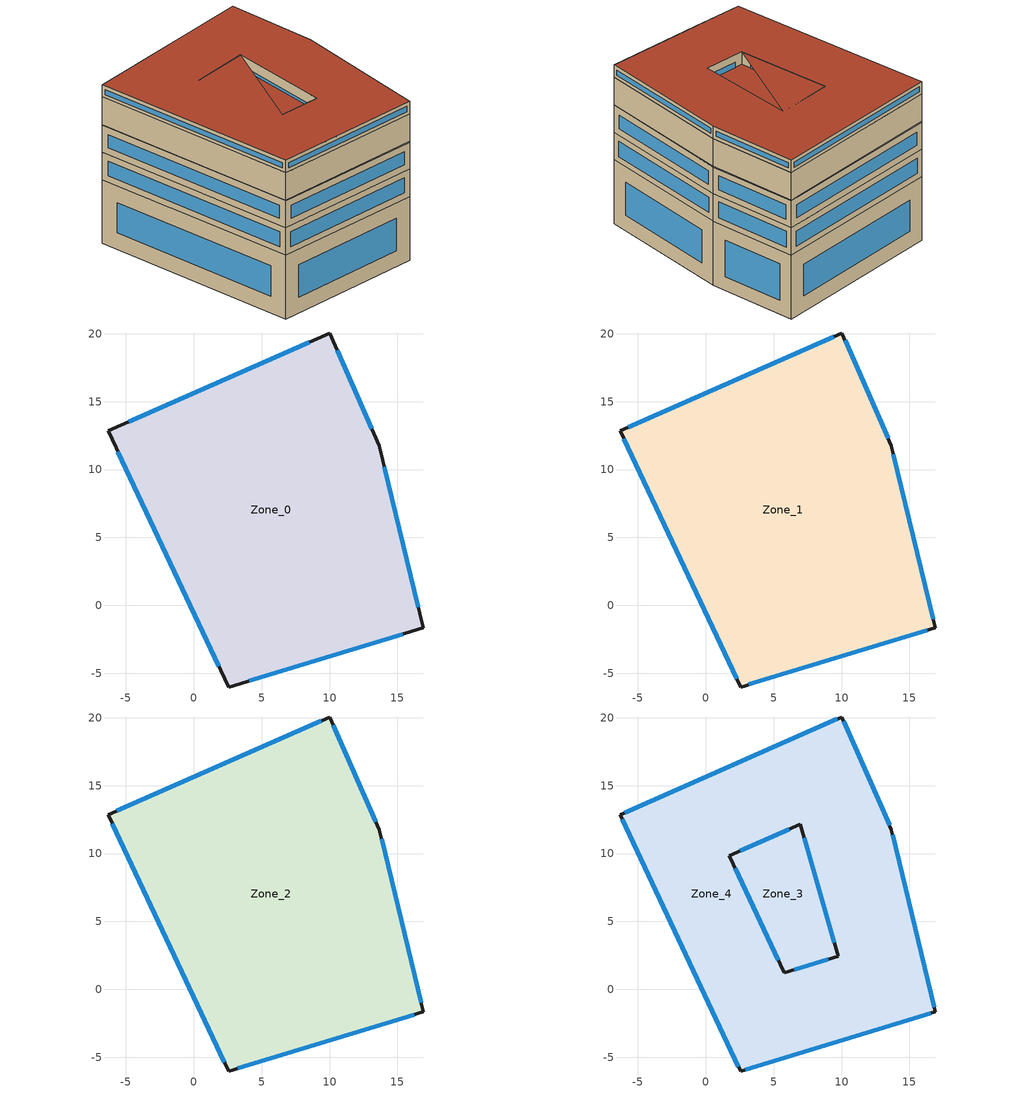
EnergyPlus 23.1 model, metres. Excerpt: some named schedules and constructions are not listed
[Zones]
Zone_0
 floor ground (Zone_0:f5UnderGroundSlabCF): -6.32,12.86 10.02,20.06 13.68,11.75 16.91,-1.67 2.56,-6.02 z0
 wall outside (90.1-2019 Nonresidential CZ 0 Exterior Wall (Mass)): -6.32,12.86 2.56,-6.02 16.91,-1.67 13.68,11.75 10.02,20.06 -6.32,12.86 z0:6.55
 window (90.1-2019 Nonresidential CZ 0 Glazing (Operable)): -5.59,11.31 1.83,-4.47 z1.71:4.84; 4.1,-5.55 15.38,-2.13 z1.61:4.94; 16.54,-0.13 14.05,10.21 z1.58:4.97; 13.12,13.02 10.58,18.79 z1.39:5.16; 8.5,19.39 -4.79,13.53 z1.66:4.89
Zone_1
 floor to Zone_0 (Interior Slab (Mass)_FLIPPED): -6.32,12.86 10.02,20.06 13.68,11.75 16.91,-1.67 2.56,-6.02 z6.55
 wall outside (90.1-2019 Nonresidential CZ 0 Exterior Wall (Mass)): -6.32,12.86 2.56,-6.02 16.91,-1.67 13.68,11.75 10.02,20.06 -6.32,12.86 z6.55:9.4
 window (90.1-2019 Nonresidential CZ 0 Glazing (Operable)): -6.03,12.25 2.28,-5.42 / 9.42,19.8 -5.72,13.12 z7.21:8.74; 3.18,-5.83 16.3,-1.85 z7.2:8.75; 16.76,-1.04 13.83,11.12 z7.19:8.76; 13.43,12.3 10.26,19.51 z7.15:8.8
Zone_2
 floor to Zone_1 (Interior Slab (Mass)_FLIPPED): -6.32,12.86 10.02,20.06 13.68,11.75 16.91,-1.67 2.56,-6.02 z9.4
 wall outside (90.1-2019 Nonresidential CZ 8 Exterior Floor (Mass)): -6.32,12.86 2.56,-6.02 16.91,-1.67 13.68,11.75 10.02,20.06 -6.32,12.86 z9.4:12.17
 wall to Zone_4 (Interior Partition (Mass)): -6.32,12.86 2.56,-6.02 16.91,-1.67 13.68,11.75 10.02,20.06 -6.32,12.86 z12.17:12.25
 window (90.1-2019 Nonresidential CZ 0 Glazing (Operable)): -6.01,12.21 2.26,-5.37 z10.12:11.45; 3.23,-5.82 16.25,-1.87 z10.1:11.47; 16.75,-0.99 13.84,11.07 z10.09:11.48; 13.41,12.35 10.28,19.46 z10.06:11.51; 9.37,19.77 -5.67,13.14 z10.11:11.46
Zone_3
 floor to Zone_2 (Interior Slab (Mass)_FLIPPED): -6.32,12.86 10.02,20.06 13.68,11.75 16.91,-1.67 2.56,-6.02 z12.25
 wall to Zone_4 (Interior Partition (Mass)): -6.32,12.86 2.56,-6.02 16.91,-1.67 13.68,11.75 10.02,20.06 -6.32,12.86 z12.25:15.1
 roof outside (300mmInsulation 200mmConcrete): -6.32,12.86 2.56,-6.02 16.91,-1.67 13.68,11.75 10.02,20.06 z15.1
Zone_4
 floor outside (90.1-2019 Nonresidential CZ 0 Exterior Floor (Mass)): -6.32,12.86 -0.69,15.34 1.73,9.85 6.95,12.15 9.75,2.43 1.73,9.85 -0.69,15.34 10.02,20.06 13.68,11.75 16.91,-1.67 2.56,-6.02 z12.17
 wall outside (UVal_0.3_Light): -6.32,12.86 2.56,-6.02 16.91,-1.67 13.68,11.75 10.02,20.06 -6.32,12.86 z15.1:16.35; 5.78,1.23 1.73,9.85 6.95,12.15 9.75,2.43 5.78,1.23 z12.17:16.35
 window (90.1-2019 Nonresidential CZ 0 Glazing (Operable)): -6.16,12.52 2.41,-5.69 z15.47:15.98; 2.91,-5.92 16.57,-1.77 / 16.83,-1.31 13.76,11.4 / 9.69,19.91 -5.98,13 z15.46:15.99; 13.53,12.07 10.16,19.74 z15.45:16; 5.35,2.15 2.17,8.92 z13.19:15.32; 9.02,2.21 6.52,1.45 z12.93:15.58; 7.23,11.15 9.46,3.43 z13.21:15.31; 2.53,10.2 6.14,11.79 z13.05:15.47
 roof outside (300mmInsulation 200mmConcrete): -6.32,12.86 2.56,-6.02 7.52,-4.51 5.78,1.23 9.75,2.43 6.95,12.15 5.78,1.23 7.52,-4.51 16.91,-1.67 13.68,11.75 10.02,20.06 z16.35
[Schedule:Day:Hourly]
da14f667-c693-42b4-86ef-250c32271000: Fraction, 1, 1, 1, 1, 1, 1, 1, 1, 0, 0, 0, 0, 0, 0, 0, 0, 0, 0, 0, 0, 0, 1, 1, 1
cc235d41-2240-4268-8009-afe839b7b482: Fraction, 1, 1, 1, 1, 1, 1, 1, 1, 1, 1, 0, 0, 0, 0, 0, 0, 0, 0, 0, 1, 1, 1, 1, 1
61082579-9666-4bf3-bc38-98cbfbe943b8: Fraction, 1, 1, 1, 1, 1, 1, 1, 1, 1, 0, 0, 0, 0, 0, 0, 0, 1, 1, 1, 1, 1, 1, 1, 1
7ee1185d-d39c-4ca8-a3f4-3d5fa92efd22: Fraction, 1, 1, 1, 1, 1, 1, 1, 1, 1, 0, 0, 0, 0, 0, 0, 0, 0, 0, 0, 1, 1, 1, 1, 1
19df548d-6fad-43ea-b96f-c975a92faf88: Fraction, 1, 1, 1, 1, 1, 1, 1, 1, 1, 0, 0, 0, 0, 0, 0, 0, 0, 0, 0, 0, 0, 1, 1, 1
b1652de9-785c-46b1-9efb-b91ecf96de48: Fraction, 1, 1, 1, 1, 1, 1, 1, 1, 0, 0, 0, 0, 0, 0, 0, 0, 0, 1, 1, 1, 1, 1, 1, 1
5d8aec1a-5fd3-4992-8821-9213426935d8: Fraction, 0, 0, 0, 0, 0, 0, 0, 0, 1, 1, 1, 1, 0, 0, 0, 0, 0, 1, 1, 1, 1, 1, 1, 1
78896552-9d46-40f3-bd69-490e260cec79: Fraction, 1, 0, 0, 0, 0, 0, 0, 0, 1, 1, 1, 1, 1, 1, 1, 1, 1, 1, 1, 1, 1, 1, 1, 1
d38b4de4-aab0-439d-97a1-b1afb4748e85: Fraction, 0, 0, 0, 0, 0, 0, 0, 0, 1, 1, 1, 0, 0, 0, 0, 0, 1, 1, 1, 1, 1, 1, 1, 1
a0d34b79-d77d-4891-bd0f-fe7c6fb058e2: Fraction, 0, 0, 0, 0, 0, 0, 0, 0, 1, 1, 1, 0, 0, 0, 0, 0, 0, 0, 1, 1, 1, 1, 1, 1
47b40d27-0b15-4c99-b4d1-b3f44727fbe2: Fraction, 0, 0, 1, 0, 0, 0, 0, 0, 1, 0, 0, 0, 0, 0, 0, 0, 0, 0, 1, 1, 1, 1, 1, 1
88344aa7-d304-4642-88e0-dcaf258950b2: Fraction, 1, 1, 1, 1, 1, 1, 1, 1, 1, 0, 0, 1, 1, 0, 0, 1, 1, 1, 1, 1, 1, 0, 0, 0
a2b7cf4f-7aeb-4cef-b7a2-48ad805a26a0: Fraction, 0, 0, 0, 0, 0, 0, 1, 1, 1, 1, 0, 0, 0, 0, 0, 0, 0, 0, 1, 1, 1, 1, 1, 1
98e8d130-37e9-47e7-88a5-f7a0b97f2ff9: Fraction, 1, 1, 1, 1, 1, 1, 1, 1, 1, 1, 0, 0, 0, 0, 0, 0, 0, 0, 1, 1, 1, 1, 1, 1
5af28a56-d396-4f17-b0a0-38f92e5e6f12: Fraction, 1, 1, 1, 0, 0, 0, 1, 1, 1, 1, 1, 1, 0, 0, 1, 1, 0, 0, 1, 1, 1, 0, 0, 0
86b42c36-dc49-4187-8bbc-5079708017dd: Fraction, 0, 0, 0, 0, 0, 0, 0, 0, 1, 0, 0, 0, 1, 1, 1, 1, 1, 1, 1, 1, 1, 1, 1, 0
a2288b17-3c37-4730-abdb-fa50b0b9d905: Fraction, 0, 0, 0, 0, 0, 0, 0, 0, 0, 1, 1, 1, 0, 0, 0, 0, 1, 1, 1, 1, 1, 1, 0, 0
e83335ec-99a6-416a-a380-cf12d93e2806: Fraction, 0, 0, 0, 0, 0, 0, 0, 0, 1, 1, 0, 0, 0, 0, 0, 0, 0, 1, 1, 1, 1, 1, 1, 1
477d9cab-5eac-4abf-a019-05a2b055c7c3: Fraction, 0, 0, 0, 0, 0, 0, 0, 0, 1, 1, 0, 0, 0, 0, 1, 1, 0, 0, 0, 0, 0, 0, 0, 0
f6b5f95a-2926-41e6-8803-537664defd0f: Fraction, 0, 0, 0, 0, 0, 0, 0, 0, 1, 1, 0, 0, 0, 0, 1, 1, 1, 0, 0, 0, 0, 0, 0, 0
29b81487-1ea8-437b-b30d-b51d02533443: Fraction, 1, 1, 1, 1, 0, 0, 0, 0, 1, 1, 1, 1, 1, 1, 1, 1, 1, 1, 1, 1, 1, 1, 0, 0
437e6d70-9133-40f8-9e19-b8412ca32868: Fraction, 0, 0, 0, 0, 0, 0, 0, 0, 0, 0, 0, 0, 0, 0, 0, 0, 0, 0, 0, 1, 1, 1, 1, 1
25d69790-dac9-4f8a-94bf-0a95760cb735: Fraction, 1, 1, 1, 1, 1, 1, 1, 1, 1, 1, 0, 0, 0, 0, 0, 1, 1, 1, 1, 1, 1, 0, 0, 0
9d03142e-6e1b-4326-adef-ebc45a184e57: Fraction, 0, 0, 0, 0, 0, 0, 0, 0, 0, 1, 1, 1, 0, 0, 0, 0, 0, 1, 1, 1, 1, 1, 1, 1
e2e0f753-1476-4b5c-a9a2-f000e39a4c7b: Fraction, 1, 0, 1, 1, 1, 0, 0, 0, 1, 1, 0, 0, 0, 1, 1, 1, 1, 1, 1, 1, 1, 1, 1, 1
bbbb3b60-fe6b-4785-851c-4344aa2c8630: Fraction, 0, 0, 0, 0, 0, 0, 0, 0, 0, 1, 1, 1, 1, 1, 1, 1, 0, 0, 1, 1, 1, 1, 1, 1
0207d0c1-a824-4c56-b7d2-b798c86e438b: Fraction, 1, 1, 1, 0, 0, 1, 1, 1, 1, 0, 0, 0, 1, 1, 1, 1, 1, 1, 1, 1, 1, 1, 1, 1
c9e049c6-70a3-45e7-afbb-d3f5962e6365: Fraction, 1, 1, 1, 1, 1, 1, 1, 1, 1, 0, 0, 0, 1, 1, 1, 1, 1, 1, 1, 1, 0, 0, 0, 0
57788d8f-5879-49d8-9f47-9c1f97a7b50e: Fraction, 0, 0, 0, 0, 0, 0, 0, 0, 1, 1, 0, 0, 0, 0, 0, 0, 0, 0, 0, 1, 1, 1, 1, 1
bfc531f1-2397-4f8f-865c-8300afe85a46: Fraction, 1, 0, 0, 0, 0, 0, 1, 1, 1, 0, 0, 0, 0, 0, 0, 0, 0, 1, 1, 1, 1, 1, 1, 1
63f4b83f-3c34-4075-a524-b207993651ef: Fraction, 1, 0, 0, 0, 0, 0, 0, 0, 0, 1, 1, 0, 0, 0, 0, 0, 1, 1, 1, 1, 1, 1, 1, 1
f8a8cced-2dc4-4aef-b6e7-4149c0fae45f: Fraction, 1, 1, 1, 1, 1, 1, 1, 1, 1, 1, 1, 1, 0, 0, 0, 0, 1, 1, 1, 1, 1, 1, 1, 0
f81c0f71-439a-46d6-b870-5c0aa0495689: Fraction, 1, 1, 1, 1, 1, 1, 1, 1, 1, 1, 1, 1, 0, 0, 0, 0, 0, 0, 1, 1, 1, 1, 1, 1
e64ab42b-ef06-4ea1-970d-995d9364e2f1: Fraction, 1, 1, 0, 0, 0, 0, 0, 0, 1, 1, 1, 1, 1, 1, 1, 1, 1, 1, 1, 1, 1, 1, 1, 1
9ea17a49-52ce-4dfb-b391-e6b7f6fdd970: Fraction, 1, 1, 1, 1, 1, 1, 1, 1, 1, 1, 1, 1, 1, 1, 1, 1, 1, 1, 1, 1, 1, 1, 0, 0
6f04f899-d8a2-4fba-8546-830ce983c369: Fraction, 1, 1, 1, 0, 0, 0, 0, 0, 0, 1, 1, 1, 1, 1, 1, 1, 0, 1, 1, 1, 1, 1, 1, 1
eaa08296-2194-479e-8d43-e2e571d69924: Fraction, 1, 1, 1, 0, 0, 0, 0, 0, 1, 1, 0, 0, 0, 0, 0, 0, 0, 1, 1, 1, 1, 1, 1, 1
e6ff72f0-a785-4309-bd25-6e804c1c3d62: Fraction, 1, 0, 0, 0, 0, 0, 0, 1, 1, 1, 0, 0, 0, 0, 0, 0, 0, 0, 1, 1, 1, 1, 1, 1
6fd67377-4c8c-44e0-9d6c-4b72f30ee8b8: Fraction, 1, 0, 0, 0, 0, 0, 0, 0, 0, 0, 0, 1, 0, 0, 0, 0, 0, 0, 1, 1, 1, 1, 1, 1
fcca8b8e-56d9-4d27-9aa5-e2ddf65a5f19: Fraction, 1, 0, 1, 0, 1, 1, 1, 0, 1, 1, 0, 0, 0, 0, 0, 0, 0, 0, 0, 1, 0, 0, 1, 1
01ca29b1-1dc3-431f-89b8-3919db4c430b: Fraction, 1, 1, 1, 1, 1, 1, 1, 1, 1, 1, 0, 0, 0, 0, 0, 0, 0, 0, 0, 0, 1, 1, 1, 1
a58c9d7c-8b27-462a-bbfd-a1b14169675f: Fraction, 1, 1, 1, 1, 1, 1, 1, 1, 1, 1, 0, 1, 1, 0, 0, 0, 0, 0, 0, 1, 1, 1, 1, 1
4b1269a0-10bf-4941-999f-47e282d85571: Fraction, 1, 1, 1, 0, 0, 1, 1, 1, 1, 0, 0, 0, 0, 1, 1, 1, 1, 1, 1, 1, 1, 1, 0, 1
00420aad-81d7-4396-8ead-0e8a628272d5: Fraction, 1, 0, 0, 0, 0, 1, 0, 0, 1, 1, 1, 1, 0, 0, 0, 0, 0, 0, 0, 1, 1, 1, 1, 1
92327698-aa9f-4800-b44d-a1ec31982a5b: Fraction, 1, 0, 1, 1, 0, 1, 0, 1, 1, 0, 0, 0, 0, 0, 0, 0, 0, 0, 0, 0, 1, 1, 1, 1
84558796-6405-48b1-845b-a0ec9adfe2ab: Fraction, 1, 1, 1, 1, 1, 1, 1, 0, 1, 0, 1, 1, 0, 0, 0, 1, 1, 0, 1, 1, 1, 1, 1, 1
2994ee1b-90f1-4616-a471-fedf73c0e39b: Fraction, 1, 1, 1, 0, 0, 0, 0, 1, 1, 1, 1, 0, 0, 0, 0, 0, 0, 1, 1, 1, 1, 1, 1, 1
b6199a35-9f4c-4f9f-841e-b43451e51e5e: Fraction, 1, 0, 1, 1, 1, 1, 1, 1, 1, 0, 0, 0, 0, 0, 0, 0, 0, 0, 0, 1, 0, 1, 1, 1
77c83fac-d80c-4d7f-a667-952e23ae143b: Fraction, 1, 1, 1, 1, 1, 1, 1, 1, 1, 1, 1, 0, 0, 0, 0, 0, 0, 1, 0, 0, 0, 0, 0, 1
161f9620-1dd7-43a9-8d94-2d76a9b5ce41: Fraction, 1, 0, 0, 1, 0, 1, 1, 0, 1, 1, 1, 0, 0, 0, 1, 1, 0, 1, 1, 0, 0, 0, 0, 1
4c828766-97cc-47bc-b772-648a514612ee: Fraction, 0, 0, 0, 0, 0, 0, 0, 0, 1, 1, 1, 0, 0, 0, 0, 0, 0, 0, 1, 1, 1, 1, 0, 0
98b00e93-f403-4c57-99e4-0a8ea1c6dcf0: Fraction, 1, 0, 1, 1, 0, 0, 0, 0, 1, 1, 0, 0, 0, 1, 1, 1, 1, 0, 1, 0, 0, 1, 0, 0
643b81ea-7f98-4ade-b5fc-865c677e6cc7: Fraction, 0, 0, 0, 0, 1, 1, 1, 1, 1, 1, 1, 0, 0, 1, 0, 0, 0, 0, 0, 1, 1, 1, 1, 1
0631fa18-fc53-4fc1-8a13-08d999b6f9f1: Fraction, 1, 1, 1, 1, 0, 0, 0, 0, 0, 1, 0, 0, 0, 1, 0, 0, 0, 1, 1, 1, 1, 1, 1, 1
83caa4b2-2130-4d37-a194-5faa919f1eb6: Fraction, 1, 0, 0, 0, 0, 0, 0, 0, 1, 1, 1, 0, 0, 0, 0, 0, 1, 1, 1, 1, 1, 1, 1, 1
89786bb1-0d32-4946-96e7-6c59c011e7a7: Fraction, 1, 1, 1, 1, 1, 1, 1, 1, 1, 1, 1, 0, 0, 1, 0, 0, 0, 0, 1, 1, 1, 1, 1, 1
528f3834-38d6-4d28-8768-3eb712509140: Fraction, 1, 1, 1, 1, 1, 1, 1, 1, 1, 0, 1, 0, 0, 0, 0, 0, 0, 0, 1, 1, 1, 1, 1, 1
7115c35e-5b08-4d62-a368-05f984c057ba: Fraction, 1, 1, 1, 1, 1, 1, 1, 1, 1, 1, 0, 0, 0, 1, 0, 0, 0, 0, 1, 1, 1, 1, 1, 1
3cd84f3a-95ff-4edd-a9ef-60d38c700ff3: Fraction, 1, 1, 1, 1, 1, 1, 0, 0, 0, 1, 0, 1, 1, 1, 1, 1, 1, 1, 1, 0, 1, 1, 1, 1
bb134fcf-2cfc-4dae-8368-4092751a51fc: Fraction, 0, 1, 1, 1, 0, 1, 1, 1, 1, 1, 0, 0, 1, 0, 0, 0, 0, 1, 1, 1, 1, 1, 1, 1
e88b301f-dca1-4978-ab07-a8e9ce4b4729: Fraction, 1, 1, 1, 1, 1, 1, 1, 1, 1, 0, 0, 0, 1, 1, 0, 0, 0, 0, 1, 1, 1, 1, 1, 1
80bbbfed-e614-4bd0-8997-ee2226226727: Fraction, 1, 1, 1, 1, 1, 1, 1, 1, 1, 0, 0, 0, 1, 1, 0, 0, 0, 1, 1, 1, 1, 1, 1, 1
be5d5594-9202-45e6-87b8-a54e75608b4e: Fraction, 1, 1, 1, 1, 0, 1, 1, 1, 1, 1, 0, 0, 0, 0, 0, 0, 0, 0, 1, 1, 1, 1, 0, 1
c6fb9978-e82b-49db-bd27-b6f6989f02e9: Fraction, 1, 0, 0, 0, 0, 0, 0, 1, 1, 1, 0, 0, 0, 1, 1, 1, 1, 1, 0, 0, 0, 0, 0, 0
a2e19903-712f-4ba3-98e5-2c6e193c96d7: Fraction, 0, 0, 0, 0, 0, 0, 1, 1, 1, 1, 0, 0, 0, 1, 0, 0, 0, 0, 1, 1, 1, 1, 1, 1
5d06f325-204f-4c93-97d9-571b9fa2eab5: Fraction, 1, 0, 0, 0, 0, 0, 0, 0, 1, 1, 1, 1, 1, 1, 0, 0, 1, 1, 1, 1, 1, 1, 1, 1
5ae779f8-7331-4535-aec5-faec0c32163f: Fraction, 0, 1, 0, 0, 0, 0, 0, 0, 1, 1, 0, 0, 0, 0, 0, 0, 0, 0, 0, 0, 0, 0, 0, 0
86519c9c-96da-408c-98c5-db09831a2a62: Fraction, 0, 0, 0, 0, 0, 0, 0, 0, 0, 0, 1, 1, 0, 1, 1, 1, 1, 1, 1, 1, 1, 1, 1, 0
0252c5f4-738e-4583-be9d-452be1e04946: Fraction, 0, 0, 0, 0, 0, 0, 0, 0, 1, 1, 1, 1, 1, 1, 0, 0, 1, 1, 1, 1, 0, 1, 1, 0
5f8bd9ea-d8e2-4e3f-b000-1e1a659acec6: Fraction, 0, 0, 0, 0, 0, 0, 0, 0, 1, 1, 1, 1, 1, 1, 0, 0, 1, 1, 1, 1, 1, 1, 1, 1
f822eaaa-aebe-495b-bf9e-092c79cad451: Fraction, 1, 0, 1, 0, 0, 0, 0, 0, 1, 1, 1, 0, 0, 0, 1, 1, 1, 1, 1, 1, 1, 1, 1, 1
42b536ab-7fc9-40a9-8b94-e0caae2db682: Fraction, 1, 0, 0, 0, 0, 0, 0, 0, 0, 1, 1, 0, 0, 0, 0, 0, 0, 1, 1, 1, 1, 1, 1, 1
0f33649d-abe9-4385-94b5-2d1bb093f1b9: Fraction, 1, 1, 1, 0, 0, 0, 0, 0, 1, 1, 1, 0, 0, 0, 0, 0, 0, 0, 0, 1, 1, 1, 1, 1
b0e473d6-7b38-40f7-99c1-0cd613342e5d: Fraction, 1, 1, 1, 0, 0, 0, 0, 0, 1, 1, 0, 0, 0, 1, 0, 0, 0, 1, 0, 0, 0, 0, 0, 0
217c5be4-f132-4163-98d4-4fb01e4264d8: Fraction, 0, 1, 0, 0, 0, 0, 0, 0, 1, 1, 1, 1, 0, 1, 0, 1, 1, 1, 1, 1, 1, 1, 1, 1
191090e8-7e1f-4fb9-979d-c8069bf0c9c5: Fraction, 1, 1, 1, 1, 1, 1, 1, 1, 1, 1, 1, 1, 1, 0, 0, 0, 1, 1, 1, 1, 1, 1, 1, 1
095408a2-9d22-4e8d-8049-8af20b359ea6: Fraction, 1, 1, 1, 1, 0, 1, 1, 1, 1, 1, 1, 0, 0, 0, 0, 0, 0, 1, 1, 1, 1, 1, 1, 1
4eeb3307-d58c-4678-8e2a-da7ad234a99a: Fraction, 1, 1, 1, 1, 0, 1, 1, 1, 1, 0, 0, 1, 1, 0, 0, 0, 0, 0, 0, 0, 0, 0, 0, 0
0ed3b75c-679a-4646-9bc5-0e2e53a58a23: Fraction, 0, 0, 0, 0, 0, 0, 0, 0, 0, 1, 1, 0, 1, 0, 0, 0, 0, 0, 0, 1, 1, 1, 1, 0
175090db-c217-4d9c-9281-e84a0e40ca0a: Fraction, 0, 0, 0, 0, 0, 0, 0, 0, 1, 1, 1, 1, 1, 1, 0, 0, 0, 1, 1, 1, 1, 1, 1, 1
0493ce9b-0466-4622-919f-6ade33d6d0b1: Fraction, 1, 1, 0, 1, 1, 1, 1, 0, 1, 1, 1, 1, 1, 0, 0, 0, 0, 1, 1, 1, 1, 1, 0, 1
4e99a2f6-1621-43b4-a8e6-fc1ccbb174df: Fraction, 1, 1, 0, 0, 0, 0, 0, 0, 1, 1, 1, 0, 0, 0, 0, 0, 0, 0, 1, 1, 1, 1, 1, 1
f0088b2d-5e5d-43be-9a9b-69607124099a: Fraction, 1, 1, 0, 0, 0, 0, 0, 0, 1, 1, 0, 0, 0, 0, 0, 0, 0, 0, 0, 1, 1, 1, 1, 1
fbaa9ffc-d9a7-489b-87e5-90f9b413cbd5: Fraction, 1, 1, 0, 0, 0, 0, 0, 0, 1, 0, 0, 0, 0, 0, 0, 0, 0, 0, 1, 1, 1, 1, 1, 1
d26067e9-1ced-4430-bfcb-656b035c30aa: Fraction, 1, 1, 0, 0, 0, 0, 0, 0, 1, 1, 0, 0, 0, 0, 0, 0, 0, 0, 1, 1, 1, 1, 1, 1
69b43abc-71c2-4df5-9d2f-f8c97660a5a0: Fraction, 1, 1, 0, 0, 0, 0, 0, 0, 1, 0, 1, 0, 0, 0, 0, 0, 0, 0, 1, 1, 1, 1, 1, 1
c4070cba-0270-4086-9cf3-ccfc58dcecda: Fraction, 1, 1, 1, 1, 1, 1, 1, 1, 1, 1, 1, 0, 0, 0, 0, 0, 0, 0, 1, 1, 1, 1, 1, 1
489eabc4-4402-4343-b1a8-d9d36b0040c8: Fraction, 1, 1, 1, 1, 1, 1, 1, 1, 1, 0, 0, 0, 0, 0, 0, 0, 0, 1, 1, 1, 1, 1, 1, 1
37b48176-47aa-42ec-8e56-3aeb010cc1e9: Fraction, 1, 0, 0, 0, 0, 0, 0, 0, 0, 0, 0, 0, 1, 1, 1, 0, 0, 1, 1, 1, 1, 1, 1, 1
23f10274-e4e9-4bed-a4d2-9a767ad3ef16: Fraction, 1, 0, 1, 0, 0, 0, 0, 0, 0, 1, 1, 1, 0, 0, 0, 0, 0, 1, 1, 1, 1, 1, 1, 0
719f6635-49dd-4385-84e7-da0417f00f5b: Fraction, 1, 1, 1, 0, 0, 0, 1, 0, 1, 1, 1, 0, 1, 1, 1, 1, 1, 1, 1, 1, 1, 1, 1, 1
0da3e6a3-f209-40a6-b415-12028bcd452b: Fraction, 0, 0, 0, 0, 0, 0, 0, 0, 1, 1, 1, 0, 0, 1, 1, 1, 1, 1, 1, 1, 1, 1, 1, 1
40181e1c-ce98-45d2-a3a8-bb8946a68063: Fraction, 1, 1, 1, 1, 1, 1, 0, 0, 1, 1, 1, 1, 0, 0, 0, 1, 1, 1, 1, 1, 1, 1, 1, 1
bc24b64a-b6b0-4d84-ba80-7c9fc3148167: Fraction, 1, 1, 0, 0, 0, 0, 0, 0, 1, 1, 1, 1, 0, 0, 0, 0, 1, 1, 1, 1, 1, 1, 1, 1
c4be86c8-32b1-4691-a9c1-967920e22374: Fraction, 1, 1, 1, 0, 0, 0, 1, 1, 1, 1, 1, 0, 0, 0, 0, 0, 0, 0, 1, 1, 1, 1, 1, 1
7ebb7ff7-43e4-4092-9c63-8c45f87a2449: Fraction, 1, 1, 1, 0, 0, 0, 1, 1, 1, 1, 0, 0, 0, 0, 0, 0, 0, 0, 0, 1, 1, 1, 1, 1
b8b1c931-4925-4059-b61b-6ed2352e6f15: Fraction, 1, 1, 1, 1, 1, 0, 0, 1, 1, 1, 1, 1, 1, 1, 1, 1, 1, 1, 1, 1, 1, 1, 1, 1
c50d3c58-b894-4400-abb9-6d2eb99127f9: Fraction, 1, 1, 1, 1, 1, 1, 1, 1, 1, 1, 1, 1, 0, 1, 0, 0, 0, 0, 1, 1, 1, 1, 1, 1
318c2fc3-bc2a-4120-b8e8-1a8b47adcd5e: Fraction, 1, 1, 1, 1, 1, 0, 0, 0, 1, 1, 1, 0, 0, 0, 0, 0, 1, 1, 1, 1, 1, 1, 1, 1
0043722f-bf06-4eba-8009-58ef61e94516: Fraction, 1, 1, 1, 1, 1, 1, 1, 1, 1, 0, 1, 0, 0, 0, 1, 0, 1, 1, 1, 1, 1, 1, 1, 1
255129c8-b434-4135-9f2a-e7ec39b9fd45: Fraction, 1, 1, 1, 1, 0, 1, 0, 1, 1, 1, 0, 0, 0, 1, 0, 0, 0, 1, 1, 1, 0, 0, 0, 0
32d9487f-c412-47f0-a78b-8c937b7c2740: Fraction, 0, 0, 1, 1, 0, 0, 0, 0, 1, 1, 1, 1, 1, 1, 1, 1, 1, 1, 1, 1, 1, 1, 1, 1
30b90710-4b2d-4499-aef3-ce1d5afb33d0: Fraction, 1, 1, 1, 1, 1, 0, 1, 0, 1, 1, 1, 0, 0, 0, 0, 0, 1, 1, 1, 0, 0, 0, 0, 0
95f30800-1080-494b-ace7-3e313f2a6884: Fraction, 0, 0, 0, 1, 1, 0, 0, 0, 1, 1, 1, 1, 1, 1, 1, 1, 1, 1, 1, 1, 1, 1, 1, 1
324968d0-865d-44dd-9b2f-c1c7f27c2db0: Fraction, 1, 1, 1, 1, 0, 1, 0, 0, 0, 1, 1, 1, 0, 1, 1, 1, 1, 1, 1, 1, 1, 1, 1, 1
d6ffe52d-92ca-4a64-a9b4-bbba0732e0c9: Fraction, 1, 1, 1, 0, 1, 1, 1, 1, 1, 1, 1, 0, 0, 1, 0, 0, 1, 0, 1, 1, 1, 1, 1, 1
5f97cc1c-9cc4-47ba-9d8f-26891d8c3480: Fraction, 1, 1, 1, 1, 1, 1, 1, 1, 1, 1, 1, 0, 0, 1, 1, 1, 1, 1, 1, 1, 1, 1, 1, 0
71ab6eb5-26ea-4da5-995e-3064c8842f36: Fraction, 0, 1, 0, 0, 0, 0, 0, 0, 1, 1, 1, 0, 0, 0, 0, 0, 1, 1, 1, 1, 1, 1, 1, 1
c53e7952-1a51-4ef9-a95a-86176d50fb28: Fraction, 1, 0, 0, 0, 0, 0, 0, 0, 1, 1, 0, 1, 1, 1, 0, 1, 1, 1, 1, 1, 0, 0, 0, 0
65c0459a-118f-4f70-a701-282a592c9eda: Fraction, 0, 0, 0, 1, 0, 1, 1, 1, 1, 1, 1, 1, 0, 0, 0, 0, 1, 0, 1, 1, 1, 1, 1, 1
8d691138-5ffd-4aa4-8c2d-d89832f877bc: Fraction, 1, 1, 1, 1, 1, 1, 0, 0, 1, 1, 1, 0, 0, 1, 1, 1, 1, 1, 1, 1, 1, 1, 1, 1
4137aef5-762a-457a-bdb7-2ba2315c0b22: Fraction, 1, 0, 0, 0, 0, 0, 1, 0, 0, 0, 0, 1, 1, 1, 1, 1, 1, 1, 1, 1, 1, 1, 1, 1
1ac9422d-e7b1-449a-8b20-90f71478021b: Fraction, 1, 1, 1, 0, 1, 0, 0, 1, 1, 1, 1, 0, 1, 0, 0, 0, 0, 0, 0, 1, 1, 1, 1, 1
2f03e901-578e-4853-b121-41f3e97b029d: Fraction, 1, 1, 1, 0, 0, 0, 1, 1, 1, 1, 1, 1, 0, 0, 0, 0, 1, 1, 1, 1, 1, 1, 1, 1
84ca49ca-79e7-4a51-8b85-8cb8b7f8b75c: Fraction, 1, 0, 0, 0, 0, 1, 0, 0, 1, 1, 1, 0, 0, 0, 0, 0, 0, 0, 0, 1, 1, 1, 1, 1
eb04662c-3f46-43af-a1e0-3a76961f5864: Fraction, 1, 1, 0, 0, 0, 1, 1, 0, 1, 1, 0, 0, 0, 0, 0, 0, 0, 0, 0, 0, 1, 1, 1, 1
155e2713-d898-4542-9fec-d878bae06bd9: Fraction, 1, 1, 1, 1, 1, 1, 1, 0, 1, 1, 0, 0, 0, 0, 0, 0, 1, 0, 0, 0, 0, 0, 1, 1
6ee099c3-9820-4f8c-aa3c-0dc96d728269: Fraction, 1, 1, 1, 1, 1, 1, 1, 1, 1, 0, 1, 0, 0, 0, 1, 1, 1, 1, 1, 1, 1, 1, 0, 0
0d8fd694-f7e5-415b-b9ca-f7caefbef100: Fraction, 0, 0, 0, 0, 0, 0, 0, 0, 0, 1, 0, 1, 1, 0, 1, 1, 1, 1, 1, 0, 1, 1, 1, 0
4b5055f9-922c-4f07-844b-1bb0dd5deba4: Fraction, 0, 0, 0, 0, 0, 0, 0, 0, 1, 1, 1, 0, 0, 0, 1, 1, 0, 0, 1, 1, 1, 1, 1, 0
bc5cf879-c866-44ec-abb5-be8a2692b933: Fraction, 1, 1, 1, 1, 1, 1, 1, 1, 1, 1, 0, 1, 0, 0, 0, 1, 1, 1, 1, 1, 1, 1, 1, 1
b1940947-67fb-4b36-b067-11f079292ca9: Fraction, 1, 0, 0, 0, 0, 0, 0, 0, 0, 1, 0, 0, 0, 0, 0, 1, 1, 1, 1, 0, 1, 0, 0, 0
4a92f72d-c8ec-4492-92fe-433dd7defcb1: Fraction, 1, 1, 1, 1, 0, 0, 0, 0, 0, 0, 0, 1, 1, 1, 1, 1, 1, 1, 0, 1, 1, 1, 1, 1
[Schedule:Week:Daily]
NatVentAvail_Zone_4_17: 47b40d27-0b15-4c99-b4d1-b3f44727fbe2, 88344aa7-d304-4642-88e0-dcaf258950b2, a2b7cf4f-7aeb-4cef-b7a2-48ad805a26a0, 98e8d130-37e9-47e7-88a5-f7a0b97f2ff9, 5af28a56-d396-4f17-b0a0-38f92e5e6f12, 86b42c36-dc49-4187-8bbc-5079708017dd, a2288b17-3c37-4730-abdb-fa50b0b9d905, 47b40d27-0b15-4c99-b4d1-b3f44727fbe2, 47b40d27-0b15-4c99-b4d1-b3f44727fbe2, 47b40d27-0b15-4c99-b4d1-b3f44727fbe2, 47b40d27-0b15-4c99-b4d1-b3f44727fbe2, 47b40d27-0b15-4c99-b4d1-b3f44727fbe2
NatVentAvail_Zone_4_18: e83335ec-99a6-416a-a380-cf12d93e2806, 477d9cab-5eac-4abf-a019-05a2b055c7c3, f6b5f95a-2926-41e6-8803-537664defd0f, e83335ec-99a6-416a-a380-cf12d93e2806, 29b81487-1ea8-437b-b30d-b51d02533443, 437e6d70-9133-40f8-9e19-b8412ca32868, 25d69790-dac9-4f8a-94bf-0a95760cb735, e83335ec-99a6-416a-a380-cf12d93e2806, e83335ec-99a6-416a-a380-cf12d93e2806, e83335ec-99a6-416a-a380-cf12d93e2806, e83335ec-99a6-416a-a380-cf12d93e2806, e83335ec-99a6-416a-a380-cf12d93e2806
NatVentAvail_Zone_4_19: 9d03142e-6e1b-4326-adef-ebc45a184e57, e2e0f753-1476-4b5c-a9a2-f000e39a4c7b, bbbb3b60-fe6b-4785-851c-4344aa2c8630, 0207d0c1-a824-4c56-b7d2-b798c86e438b, c9e049c6-70a3-45e7-afbb-d3f5962e6365, 57788d8f-5879-49d8-9f47-9c1f97a7b50e, bfc531f1-2397-4f8f-865c-8300afe85a46, 9d03142e-6e1b-4326-adef-ebc45a184e57, 9d03142e-6e1b-4326-adef-ebc45a184e57, 9d03142e-6e1b-4326-adef-ebc45a184e57, 9d03142e-6e1b-4326-adef-ebc45a184e57, 9d03142e-6e1b-4326-adef-ebc45a184e57
NatVentAvail_Zone_4_20: 63f4b83f-3c34-4075-a524-b207993651ef, f8a8cced-2dc4-4aef-b6e7-4149c0fae45f, 9d03142e-6e1b-4326-adef-ebc45a184e57, f81c0f71-439a-46d6-b870-5c0aa0495689, e64ab42b-ef06-4ea1-970d-995d9364e2f1, 9ea17a49-52ce-4dfb-b391-e6b7f6fdd970, 6f04f899-d8a2-4fba-8546-830ce983c369, 63f4b83f-3c34-4075-a524-b207993651ef, 63f4b83f-3c34-4075-a524-b207993651ef, 63f4b83f-3c34-4075-a524-b207993651ef, 63f4b83f-3c34-4075-a524-b207993651ef, 63f4b83f-3c34-4075-a524-b207993651ef
NatVentAvail_Zone_4_21: eaa08296-2194-479e-8d43-e2e571d69924, 78896552-9d46-40f3-bd69-490e260cec79, e6ff72f0-a785-4309-bd25-6e804c1c3d62, 61082579-9666-4bf3-bc38-98cbfbe943b8, 6fd67377-4c8c-44e0-9d6c-4b72f30ee8b8, fcca8b8e-56d9-4d27-9aa5-e2ddf65a5f19, 01ca29b1-1dc3-431f-89b8-3919db4c430b, eaa08296-2194-479e-8d43-e2e571d69924, eaa08296-2194-479e-8d43-e2e571d69924, eaa08296-2194-479e-8d43-e2e571d69924, eaa08296-2194-479e-8d43-e2e571d69924, eaa08296-2194-479e-8d43-e2e571d69924
NatVentAvail_Zone_4_22: b1652de9-785c-46b1-9efb-b91ecf96de48, a58c9d7c-8b27-462a-bbfd-a1b14169675f, 4b1269a0-10bf-4941-999f-47e282d85571, 00420aad-81d7-4396-8ead-0e8a628272d5, 92327698-aa9f-4800-b44d-a1ec31982a5b, 19df548d-6fad-43ea-b96f-c975a92faf88, da14f667-c693-42b4-86ef-250c32271000, b1652de9-785c-46b1-9efb-b91ecf96de48, b1652de9-785c-46b1-9efb-b91ecf96de48, b1652de9-785c-46b1-9efb-b91ecf96de48, b1652de9-785c-46b1-9efb-b91ecf96de48, b1652de9-785c-46b1-9efb-b91ecf96de48
NatVentAvail_Zone_4_23: 84558796-6405-48b1-845b-a0ec9adfe2ab, 2994ee1b-90f1-4616-a471-fedf73c0e39b, b6199a35-9f4c-4f9f-841e-b43451e51e5e, 77c83fac-d80c-4d7f-a667-952e23ae143b, 161f9620-1dd7-43a9-8d94-2d76a9b5ce41, 4c828766-97cc-47bc-b772-648a514612ee, 98b00e93-f403-4c57-99e4-0a8ea1c6dcf0, 84558796-6405-48b1-845b-a0ec9adfe2ab, 84558796-6405-48b1-845b-a0ec9adfe2ab, 84558796-6405-48b1-845b-a0ec9adfe2ab, 84558796-6405-48b1-845b-a0ec9adfe2ab, 84558796-6405-48b1-845b-a0ec9adfe2ab
NatVentAvail_Zone_4_24: 643b81ea-7f98-4ade-b5fc-865c677e6cc7, 0631fa18-fc53-4fc1-8a13-08d999b6f9f1, 83caa4b2-2130-4d37-a194-5faa919f1eb6, 89786bb1-0d32-4946-96e7-6c59c011e7a7, 528f3834-38d6-4d28-8768-3eb712509140, 7115c35e-5b08-4d62-a368-05f984c057ba, 3cd84f3a-95ff-4edd-a9ef-60d38c700ff3, 643b81ea-7f98-4ade-b5fc-865c677e6cc7, 643b81ea-7f98-4ade-b5fc-865c677e6cc7, 643b81ea-7f98-4ade-b5fc-865c677e6cc7, 643b81ea-7f98-4ade-b5fc-865c677e6cc7, 643b81ea-7f98-4ade-b5fc-865c677e6cc7
NatVentAvail_Zone_4_25: bb134fcf-2cfc-4dae-8368-4092751a51fc, e88b301f-dca1-4978-ab07-a8e9ce4b4729, 7ee1185d-d39c-4ca8-a3f4-3d5fa92efd22, 80bbbfed-e614-4bd0-8997-ee2226226727, be5d5594-9202-45e6-87b8-a54e75608b4e, c6fb9978-e82b-49db-bd27-b6f6989f02e9, a2e19903-712f-4ba3-98e5-2c6e193c96d7, bb134fcf-2cfc-4dae-8368-4092751a51fc, bb134fcf-2cfc-4dae-8368-4092751a51fc, bb134fcf-2cfc-4dae-8368-4092751a51fc, bb134fcf-2cfc-4dae-8368-4092751a51fc, bb134fcf-2cfc-4dae-8368-4092751a51fc
NatVentAvail_Zone_4_26: 5d06f325-204f-4c93-97d9-571b9fa2eab5, 5ae779f8-7331-4535-aec5-faec0c32163f, 86519c9c-96da-408c-98c5-db09831a2a62, 0252c5f4-738e-4583-be9d-452be1e04946, 5f8bd9ea-d8e2-4e3f-b000-1e1a659acec6, f822eaaa-aebe-495b-bf9e-092c79cad451, 42b536ab-7fc9-40a9-8b94-e0caae2db682, 5d06f325-204f-4c93-97d9-571b9fa2eab5, 5d06f325-204f-4c93-97d9-571b9fa2eab5, 5d06f325-204f-4c93-97d9-571b9fa2eab5, 5d06f325-204f-4c93-97d9-571b9fa2eab5, 5d06f325-204f-4c93-97d9-571b9fa2eab5
NatVentAvail_Zone_4_27: 0f33649d-abe9-4385-94b5-2d1bb093f1b9, b0e473d6-7b38-40f7-99c1-0cd613342e5d, 217c5be4-f132-4163-98d4-4fb01e4264d8, 191090e8-7e1f-4fb9-979d-c8069bf0c9c5, 095408a2-9d22-4e8d-8049-8af20b359ea6, 4eeb3307-d58c-4678-8e2a-da7ad234a99a, 0ed3b75c-679a-4646-9bc5-0e2e53a58a23, 0f33649d-abe9-4385-94b5-2d1bb093f1b9, 0f33649d-abe9-4385-94b5-2d1bb093f1b9, 0f33649d-abe9-4385-94b5-2d1bb093f1b9, 0f33649d-abe9-4385-94b5-2d1bb093f1b9, 0f33649d-abe9-4385-94b5-2d1bb093f1b9
NatVentAvail_Zone_4_28: 175090db-c217-4d9c-9281-e84a0e40ca0a, 0493ce9b-0466-4622-919f-6ade33d6d0b1, 4e99a2f6-1621-43b4-a8e6-fc1ccbb174df, f0088b2d-5e5d-43be-9a9b-69607124099a, 98e8d130-37e9-47e7-88a5-f7a0b97f2ff9, fbaa9ffc-d9a7-489b-87e5-90f9b413cbd5, eaa08296-2194-479e-8d43-e2e571d69924, 175090db-c217-4d9c-9281-e84a0e40ca0a, 175090db-c217-4d9c-9281-e84a0e40ca0a, 175090db-c217-4d9c-9281-e84a0e40ca0a, 175090db-c217-4d9c-9281-e84a0e40ca0a, 175090db-c217-4d9c-9281-e84a0e40ca0a
NatVentAvail_Zone_4_29: d26067e9-1ced-4430-bfcb-656b035c30aa, 69b43abc-71c2-4df5-9d2f-f8c97660a5a0, c4070cba-0270-4086-9cf3-ccfc58dcecda, 489eabc4-4402-4343-b1a8-d9d36b0040c8, 98e8d130-37e9-47e7-88a5-f7a0b97f2ff9, 98e8d130-37e9-47e7-88a5-f7a0b97f2ff9, 37b48176-47aa-42ec-8e56-3aeb010cc1e9, d26067e9-1ced-4430-bfcb-656b035c30aa, d26067e9-1ced-4430-bfcb-656b035c30aa, d26067e9-1ced-4430-bfcb-656b035c30aa, d26067e9-1ced-4430-bfcb-656b035c30aa, d26067e9-1ced-4430-bfcb-656b035c30aa
NatVentAvail_Zone_4_30: 23f10274-e4e9-4bed-a4d2-9a767ad3ef16, a0d34b79-d77d-4891-bd0f-fe7c6fb058e2, 719f6635-49dd-4385-84e7-da0417f00f5b, 0da3e6a3-f209-40a6-b415-12028bcd452b, 40181e1c-ce98-45d2-a3a8-bb8946a68063, bc24b64a-b6b0-4d84-ba80-7c9fc3148167, c4be86c8-32b1-4691-a9c1-967920e22374, 23f10274-e4e9-4bed-a4d2-9a767ad3ef16, 23f10274-e4e9-4bed-a4d2-9a767ad3ef16, 23f10274-e4e9-4bed-a4d2-9a767ad3ef16, 23f10274-e4e9-4bed-a4d2-9a767ad3ef16, 23f10274-e4e9-4bed-a4d2-9a767ad3ef16
NatVentAvail_Zone_4_31: 7ebb7ff7-43e4-4092-9c63-8c45f87a2449, f81c0f71-439a-46d6-b870-5c0aa0495689, c4070cba-0270-4086-9cf3-ccfc58dcecda, b8b1c931-4925-4059-b61b-6ed2352e6f15, c50d3c58-b894-4400-abb9-6d2eb99127f9, 318c2fc3-bc2a-4120-b8e8-1a8b47adcd5e, 0043722f-bf06-4eba-8009-58ef61e94516, 7ebb7ff7-43e4-4092-9c63-8c45f87a2449, 7ebb7ff7-43e4-4092-9c63-8c45f87a2449, 7ebb7ff7-43e4-4092-9c63-8c45f87a2449, 7ebb7ff7-43e4-4092-9c63-8c45f87a2449, 7ebb7ff7-43e4-4092-9c63-8c45f87a2449
NatVentAvail_Zone_4_32: 255129c8-b434-4135-9f2a-e7ec39b9fd45, 32d9487f-c412-47f0-a78b-8c937b7c2740, 30b90710-4b2d-4499-aef3-ce1d5afb33d0, 95f30800-1080-494b-ace7-3e313f2a6884, 324968d0-865d-44dd-9b2f-c1c7f27c2db0, d6ffe52d-92ca-4a64-a9b4-bbba0732e0c9, 5f97cc1c-9cc4-47ba-9d8f-26891d8c3480, 255129c8-b434-4135-9f2a-e7ec39b9fd45, 255129c8-b434-4135-9f2a-e7ec39b9fd45, 255129c8-b434-4135-9f2a-e7ec39b9fd45, 255129c8-b434-4135-9f2a-e7ec39b9fd45, 255129c8-b434-4135-9f2a-e7ec39b9fd45
NatVentAvail_Zone_4_33: 71ab6eb5-26ea-4da5-995e-3064c8842f36, c53e7952-1a51-4ef9-a95a-86176d50fb28, 65c0459a-118f-4f70-a701-282a592c9eda, 8d691138-5ffd-4aa4-8c2d-d89832f877bc, 4137aef5-762a-457a-bdb7-2ba2315c0b22, e6ff72f0-a785-4309-bd25-6e804c1c3d62, 1ac9422d-e7b1-449a-8b20-90f71478021b, 71ab6eb5-26ea-4da5-995e-3064c8842f36, 71ab6eb5-26ea-4da5-995e-3064c8842f36, 71ab6eb5-26ea-4da5-995e-3064c8842f36, 71ab6eb5-26ea-4da5-995e-3064c8842f36, 71ab6eb5-26ea-4da5-995e-3064c8842f36
NatVentAvail_Zone_4_34: 2f03e901-578e-4853-b121-41f3e97b029d, 84ca49ca-79e7-4a51-8b85-8cb8b7f8b75c, cc235d41-2240-4268-8009-afe839b7b482, eb04662c-3f46-43af-a1e0-3a76961f5864, 155e2713-d898-4542-9fec-d878bae06bd9, 6ee099c3-9820-4f8c-aa3c-0dc96d728269, 0d8fd694-f7e5-415b-b9ca-f7caefbef100, 2f03e901-578e-4853-b121-41f3e97b029d, 2f03e901-578e-4853-b121-41f3e97b029d, 2f03e901-578e-4853-b121-41f3e97b029d, 2f03e901-578e-4853-b121-41f3e97b029d, 2f03e901-578e-4853-b121-41f3e97b029d
NatVentAvail_Zone_4_35: 4b5055f9-922c-4f07-844b-1bb0dd5deba4, bc5cf879-c866-44ec-abb5-be8a2692b933, 5d8aec1a-5fd3-4992-8821-9213426935d8, b1940947-67fb-4b36-b067-11f079292ca9, d38b4de4-aab0-439d-97a1-b1afb4748e85, 4a92f72d-c8ec-4492-92fe-433dd7defcb1, 9e1e935d-d442-448c-84b5-af96d6721c65, 4b5055f9-922c-4f07-844b-1bb0dd5deba4, 4b5055f9-922c-4f07-844b-1bb0dd5deba4, 4b5055f9-922c-4f07-844b-1bb0dd5deba4, 4b5055f9-922c-4f07-844b-1bb0dd5deba4, 4b5055f9-922c-4f07-844b-1bb0dd5deba4
NatVentAvail_Zone_4_36: 8e8cb293-b448-4608-9316-63940d8aea4e, 63f4b83f-3c34-4075-a524-b207993651ef, 78a738de-7e64-453a-be69-884a6fdb3e56, fc1aaa8b-c7f5-4adc-ac70-f99a7c540827, 265ae9eb-dddb-4048-94e0-ae65d5ae1f27, 4c8561d6-c200-4c0d-9bee-4e630f5df1c1, 7ee1185d-d39c-4ca8-a3f4-3d5fa92efd22, 8e8cb293-b448-4608-9316-63940d8aea4e, 8e8cb293-b448-4608-9316-63940d8aea4e, 8e8cb293-b448-4608-9316-63940d8aea4e, 8e8cb293-b448-4608-9316-63940d8aea4e, 8e8cb293-b448-4608-9316-63940d8aea4e
NatVentAvail_Zone_4_37: 98e8d130-37e9-47e7-88a5-f7a0b97f2ff9, 0e71f1ab-6286-4d33-8a2d-fd71b424a4e3, 3167d1de-678f-47b9-aeae-d90828055bd7, 747e727d-8e63-4065-9ae6-122ea00bfb64, 5a3a104d-d849-4595-bd00-6c0ec67f2fcb, ff363edd-1260-4c79-8fa8-aa9a865fb8aa, 23e75d7f-a427-4924-bde5-fa9444230f27, 98e8d130-37e9-47e7-88a5-f7a0b97f2ff9, 98e8d130-37e9-47e7-88a5-f7a0b97f2ff9, 98e8d130-37e9-47e7-88a5-f7a0b97f2ff9, 98e8d130-37e9-47e7-88a5-f7a0b97f2ff9, 98e8d130-37e9-47e7-88a5-f7a0b97f2ff9
NatVentAvail_Zone_4_38: f640eac9-d24c-42d8-9390-51d35341a400, abed320e-4fe7-4abf-8644-dc5c6e8a2fc8, 8e8cb293-b448-4608-9316-63940d8aea4e, 03073154-2a28-4728-baa0-c7bba7858c48, 2e2a6f8d-11e0-4b43-bdab-6ad42981cbba, 6a7af477-1333-4ed1-802c-7d1e38fb04c6, f70d23db-4ed3-45a6-9c5a-293c95f90b1e, f640eac9-d24c-42d8-9390-51d35341a400, f640eac9-d24c-42d8-9390-51d35341a400, f640eac9-d24c-42d8-9390-51d35341a400, f640eac9-d24c-42d8-9390-51d35341a400, f640eac9-d24c-42d8-9390-51d35341a400
NatVentAvail_Zone_4_39: 56bddfbb-0032-4789-999a-5805ca39de4d, 803d77c7-47ad-45b6-9f40-044cd4149a52, e530df3d-1bed-4762-8450-04801245d13d, 49ab9d56-e769-4ba3-b1c0-7e7d1a642589, f2900d78-92e8-48c2-91b9-617f64cc0b06, 49f29023-b774-45e9-b359-c73b03de3e37, 98e8d130-37e9-47e7-88a5-f7a0b97f2ff9, 56bddfbb-0032-4789-999a-5805ca39de4d, 56bddfbb-0032-4789-999a-5805ca39de4d, 56bddfbb-0032-4789-999a-5805ca39de4d, 56bddfbb-0032-4789-999a-5805ca39de4d, 56bddfbb-0032-4789-999a-5805ca39de4d
NatVentAvail_Zone_4_40: 489eabc4-4402-4343-b1a8-d9d36b0040c8, 1b7dc24c-160c-4afa-9bb9-704bf18bea60, cb3cdab5-11f4-4227-b553-e180a8202a66, ce3a2a31-568a-4a0c-89d4-8da73d9b0c57, e74826bd-609f-407c-89a0-8a4a545d2d21, 01e61d34-6cfe-42f8-ac03-77963135b68b, 636d02a2-d844-4ffe-b700-1644f0562680, 489eabc4-4402-4343-b1a8-d9d36b0040c8, 489eabc4-4402-4343-b1a8-d9d36b0040c8, 489eabc4-4402-4343-b1a8-d9d36b0040c8, 489eabc4-4402-4343-b1a8-d9d36b0040c8, 489eabc4-4402-4343-b1a8-d9d36b0040c8
NatVentAvail_Zone_4_41: bbeecc1e-3f1d-48b2-bf50-df0f392b15e5, cf78af1b-9ae9-4be5-a793-9352e26fc1ef, 8aae14e7-add0-4d7f-b51a-989f0677d0a5, 3948df84-9cbb-4d73-b93f-e254b6b274a6, 61b48174-b0e5-49f0-83b7-59ea858387e7, 1df140a7-34f5-44de-a21c-60761cfa7a1a, 75495c63-4f95-4eac-9507-11b458cad456, bbeecc1e-3f1d-48b2-bf50-df0f392b15e5, bbeecc1e-3f1d-48b2-bf50-df0f392b15e5, bbeecc1e-3f1d-48b2-bf50-df0f392b15e5, bbeecc1e-3f1d-48b2-bf50-df0f392b15e5, bbeecc1e-3f1d-48b2-bf50-df0f392b15e5
NatVentAvail_Zone_4_42: 63e87d0a-f7b2-463e-8451-b528446ef68a, 1a2b29dc-d1f1-4000-aec6-ba2cff314b74, 39210c8b-9b84-4d8e-83a3-96f68f5542ea, 10b9274e-6d64-4a20-95da-60a33fd26bbd, 2e9e1212-b8c1-485e-9d27-bae1b715c4a6, 96daeb9c-4211-4a05-8e03-fd7b7e4c3df9, 69e79a80-ebfe-40a4-8e85-fced3c72bcb7, 63e87d0a-f7b2-463e-8451-b528446ef68a, 63e87d0a-f7b2-463e-8451-b528446ef68a, 63e87d0a-f7b2-463e-8451-b528446ef68a, 63e87d0a-f7b2-463e-8451-b528446ef68a, 63e87d0a-f7b2-463e-8451-b528446ef68a
NatVentAvail_Zone_4_43: 98963085-9e7b-43a8-93ff-83b0c941df59, 44ff8663-efe0-4c5d-bd80-e3e3e52f17e4, 384731d6-2b74-4bac-9194-7eddb3132f22, 4ca82c03-649a-4a1e-8fe0-7782876e294d, 3b544eb6-7aae-4f89-963b-32f65647cecc, 1b821632-736b-4536-b38f-6aa6969b3845, 0cf8c2dc-61ba-434b-902d-f55f4970e142, 98963085-9e7b-43a8-93ff-83b0c941df59, 98963085-9e7b-43a8-93ff-83b0c941df59, 98963085-9e7b-43a8-93ff-83b0c941df59, 98963085-9e7b-43a8-93ff-83b0c941df59, 98963085-9e7b-43a8-93ff-83b0c941df59
NatVentAvail_Zone_4_44: 4801902f-6628-4216-956f-8c6ea97d4197, 3de7abf9-d533-416d-8c11-5a555a49693d, 31fd8c2d-f805-4aad-b5ce-d3185f398fe2, a89ca244-f37f-416f-aa38-6c820a8f153c, 9000404b-edd0-4b03-bbf7-881aecc112e1, bf88fe59-582a-4c23-bcb4-ecc26c6d39f7, ffe35545-6e6a-43a4-898f-79a0a98feaaf, 4801902f-6628-4216-956f-8c6ea97d4197, 4801902f-6628-4216-956f-8c6ea97d4197, 4801902f-6628-4216-956f-8c6ea97d4197, 4801902f-6628-4216-956f-8c6ea97d4197, 4801902f-6628-4216-956f-8c6ea97d4197
NatVentAvail_Zone_4_45: ca84ebe3-31a3-4fca-aa63-5d6eb330a495, a0d34b79-d77d-4891-bd0f-fe7c6fb058e2, 4e1567a4-b059-45ff-b373-8bf7cc5e2dd5, bf9eefe1-9b0f-4d88-90e5-639f3f2ea2c0, e530df3d-1bed-4762-8450-04801245d13d, ce0daf2e-7833-41d4-81d4-90c5ed46dd10, ca84ebe3-31a3-4fca-aa63-5d6eb330a495, ca84ebe3-31a3-4fca-aa63-5d6eb330a495, ca84ebe3-31a3-4fca-aa63-5d6eb330a495, ca84ebe3-31a3-4fca-aa63-5d6eb330a495, ca84ebe3-31a3-4fca-aa63-5d6eb330a495, ca84ebe3-31a3-4fca-aa63-5d6eb330a495
NatVentAvail_Zone_4_46: b5cee949-2fff-4a3b-93be-818378e63684, 1a2b29dc-d1f1-4000-aec6-ba2cff314b74, f269ea63-4c79-4408-a414-71ba46cabd91, f6404ae1-7b49-4c85-b763-c2fd4b628566, 968bc3d5-85b4-423c-9344-f5ded47cd4e1, ae540f47-e407-41ca-9cbf-270e75f07f5b, fad400b9-a37c-48d6-adbf-1cc45f68c0bc, b5cee949-2fff-4a3b-93be-818378e63684, b5cee949-2fff-4a3b-93be-818378e63684, b5cee949-2fff-4a3b-93be-818378e63684, b5cee949-2fff-4a3b-93be-818378e63684, b5cee949-2fff-4a3b-93be-818378e63684
NatVentAvail_Zone_4_47: f0c8c053-ce47-40df-8049-836954c44d7f, 88d2c6cb-40a2-454b-ae71-eafb2108193e, 8b8fcb53-6d7a-4d7f-9af0-d2af67b9f818, 3381d2be-a908-461c-818c-c44810f1092b, f3f93b3c-0dee-45bf-9880-4ba2222caa26, e19cdf9e-3749-4b3c-854e-e9a625b3f481, f353f1b8-c009-4fb8-a9ec-d0aac15d9b01, f0c8c053-ce47-40df-8049-836954c44d7f, f0c8c053-ce47-40df-8049-836954c44d7f, f0c8c053-ce47-40df-8049-836954c44d7f, f0c8c053-ce47-40df-8049-836954c44d7f, f0c8c053-ce47-40df-8049-836954c44d7f
NatVentAvail_Zone_4_48: 4c7d4b0e-fe66-40d1-842d-77e1347ddc0a, 906d6d89-aedf-4aff-ad18-b6c1ed8ddc39, 0bcc4fb4-0c79-4ced-a709-4d6bcaf472b0, 19bfb524-cda0-48ab-a272-c00fd2b42c8e, bcec3d45-3425-455b-8871-c7e1a570d942, c3310da6-fff1-42ef-b2d9-52cb5823a964, 6c05e97e-9c22-4329-baa6-decea8d0be2b, 4c7d4b0e-fe66-40d1-842d-77e1347ddc0a, 4c7d4b0e-fe66-40d1-842d-77e1347ddc0a, 4c7d4b0e-fe66-40d1-842d-77e1347ddc0a, 4c7d4b0e-fe66-40d1-842d-77e1347ddc0a, 4c7d4b0e-fe66-40d1-842d-77e1347ddc0a
NatVentAvail_Zone_4_49: d6ced98e-ec4a-4a50-a155-00b941c5d80c, 9a111081-55ff-4db6-a1e1-2340736e22e8, 869aaac5-2332-4803-a31e-a5947a5ed061, b222b52d-397b-4114-84f4-735300fa2fe9, 7c8c93cd-c014-48ef-b03d-f2dca2aa5a0a, 6e44f94e-78c6-47dc-83f2-17198664482e, 669c9db0-9fb5-4668-8c0b-a5f85f32e0cd, d6ced98e-ec4a-4a50-a155-00b941c5d80c, d6ced98e-ec4a-4a50-a155-00b941c5d80c, d6ced98e-ec4a-4a50-a155-00b941c5d80c, d6ced98e-ec4a-4a50-a155-00b941c5d80c, d6ced98e-ec4a-4a50-a155-00b941c5d80c
NatVentAvail_Zone_4_50: 81b4f61b-7028-4cb7-9ebd-0365f133e40b, cb3cdab5-11f4-4227-b553-e180a8202a66, 990734f4-2f8d-4d05-8608-b8fc52d4e4a7, ca6a04f2-be00-441e-9ab8-e6431219dbf8, 058dad41-943e-4cf2-842e-1722245d89ee, 32486f8a-e6c8-42a2-80c1-9d951a74e4d3, 7dffdb06-1156-4d97-a41f-4efed6e30077, 81b4f61b-7028-4cb7-9ebd-0365f133e40b, 81b4f61b-7028-4cb7-9ebd-0365f133e40b, 81b4f61b-7028-4cb7-9ebd-0365f133e40b, 81b4f61b-7028-4cb7-9ebd-0365f133e40b, 81b4f61b-7028-4cb7-9ebd-0365f133e40b
NatVentAvail_Zone_4_51: 290d8f97-e75f-4305-940c-339ca0709fb4, 0305485f-3e7f-4d02-8a8a-1adf00c94ec2, 6cf03c7d-04f7-472e-82d1-bebea12e3ff7, 7a06e031-e947-4a1e-ad15-c52a817ef07f, 6f81cb44-ed37-4ab4-82d0-1e08d781c9ff, 1e434f39-9768-4110-a22f-0f23a1b7e28d, 318c2fc3-bc2a-4120-b8e8-1a8b47adcd5e, 290d8f97-e75f-4305-940c-339ca0709fb4, 290d8f97-e75f-4305-940c-339ca0709fb4, 290d8f97-e75f-4305-940c-339ca0709fb4, 290d8f97-e75f-4305-940c-339ca0709fb4, 290d8f97-e75f-4305-940c-339ca0709fb4
NatVentAvail_Zone_4_52: e2d43392-c31d-431b-9881-cf4c52842314, e2d43392-c31d-431b-9881-cf4c52842314, e2d43392-c31d-431b-9881-cf4c52842314, e2d43392-c31d-431b-9881-cf4c52842314, e2d43392-c31d-431b-9881-cf4c52842314, e2d43392-c31d-431b-9881-cf4c52842314, e2d43392-c31d-431b-9881-cf4c52842314, e2d43392-c31d-431b-9881-cf4c52842314, e2d43392-c31d-431b-9881-cf4c52842314, e2d43392-c31d-431b-9881-cf4c52842314, e2d43392-c31d-431b-9881-cf4c52842314, e2d43392-c31d-431b-9881-cf4c52842314
